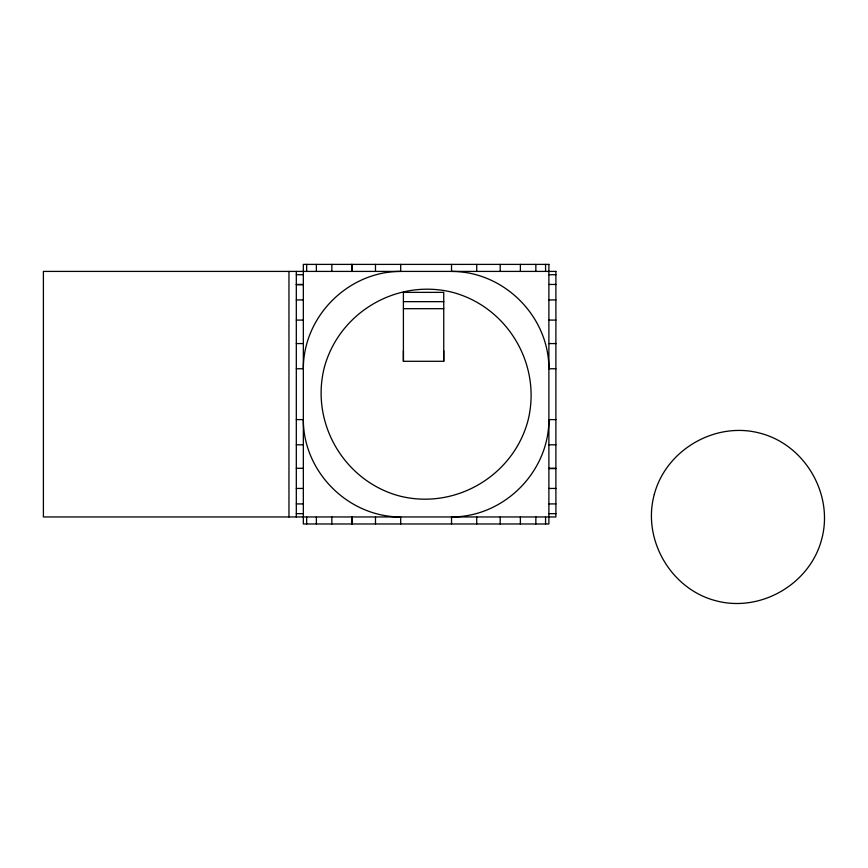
<?xml version="1.0" encoding="UTF-8"?>
<svg xmlns="http://www.w3.org/2000/svg" width="868" height="868" viewBox="0 0 868 868"><rect width="100%" height="100%" fill="white"/><g stroke="black" fill="none" stroke-linecap="round" stroke-linejoin="round"><path stroke-width="1.3" d="M443.743 350.781L443.743 361.294L403.403 361.294L403.403 350.781M296.314 274.722L303.333 274.722M548.891 274.722L555.9 274.722M296.314 284.454L303.333 284.454M548.891 284.454L555.9 284.454M296.314 284.693L303.333 284.693M296.314 299.927L303.333 299.927M548.891 299.927L555.9 299.927M403.403 301.663L443.743 301.663M403.403 308.683L443.743 308.683M296.314 320.086L303.333 320.086M548.891 320.086L555.9 320.086M296.314 343.565L303.333 343.565M548.891 343.565L555.9 343.565M296.314 368.759L303.333 368.759C303.268 316.321 348.252 271.348 400.69 271.413L400.69 264.393M555.9 368.759L548.891 368.759C548.956 316.321 503.972 271.348 451.534 271.413L451.534 264.393M296.314 419.613L303.333 419.613C303.268 472.04 348.252 517.024 400.69 516.959L400.69 523.979M555.9 419.613L548.891 419.613C548.956 472.04 503.972 517.024 451.534 516.959L451.534 523.979M296.314 444.807L303.333 444.807M548.891 444.807L555.9 444.807M296.314 468.286L303.333 468.286M548.891 468.286L555.9 468.286M548.891 468.601L555.9 468.601M296.314 488.445L303.333 488.445M548.891 488.445L555.9 488.445M296.314 503.917L303.333 503.917M548.891 503.917L555.9 503.917M296.314 513.65L303.333 513.65M548.891 513.65L555.9 513.65M545.571 264.393L545.571 271.413M545.571 516.959L545.571 523.979M535.849 264.393L535.849 271.413M535.849 516.959L535.849 523.979M520.377 264.393L520.377 271.413M520.377 516.959L520.377 523.979M500.207 264.393L500.207 271.413M500.207 516.959L500.207 523.979M476.727 264.393L476.727 271.413M476.727 516.959L476.727 523.979M443.743 361.294L443.743 292.364L403.403 292.364L403.403 361.294M375.486 264.393L375.486 271.413M375.486 516.959L375.486 523.979M352.007 264.393L352.007 271.413M352.007 516.959L352.007 523.979M351.692 264.393L351.692 271.413M351.692 516.959L351.692 523.979M331.847 264.393L331.847 271.413M331.847 516.959L331.847 523.979M316.375 264.393L316.375 271.413M316.375 516.959L316.375 523.979M306.654 264.393L306.654 271.413M306.654 516.959L306.654 523.979M296.314 271.413L296.314 516.959M288.957 271.413L288.957 516.959M324.458 366.947C310.028 422.39 343.641 480.612 398.879 495.834C454.322 510.265 512.532 476.651 527.766 421.425C542.196 365.981 508.583 307.76 453.346 292.538C397.902 278.107 339.681 311.71 324.458 366.947M654.266 494.532C641.984 539.256 670.66 588.927 715.525 600.656C760.249 612.938 809.931 584.251 821.649 539.386C833.931 494.673 805.244 444.991 760.379 433.273C715.666 420.991 665.984 449.667 654.266 494.532M548.891 264.393L303.333 264.393L303.333 523.979L548.891 523.979L548.891 264.393M555.9 271.413L43.4 271.413L43.4 516.959L555.9 516.959L555.9 271.413"/></g></svg>
